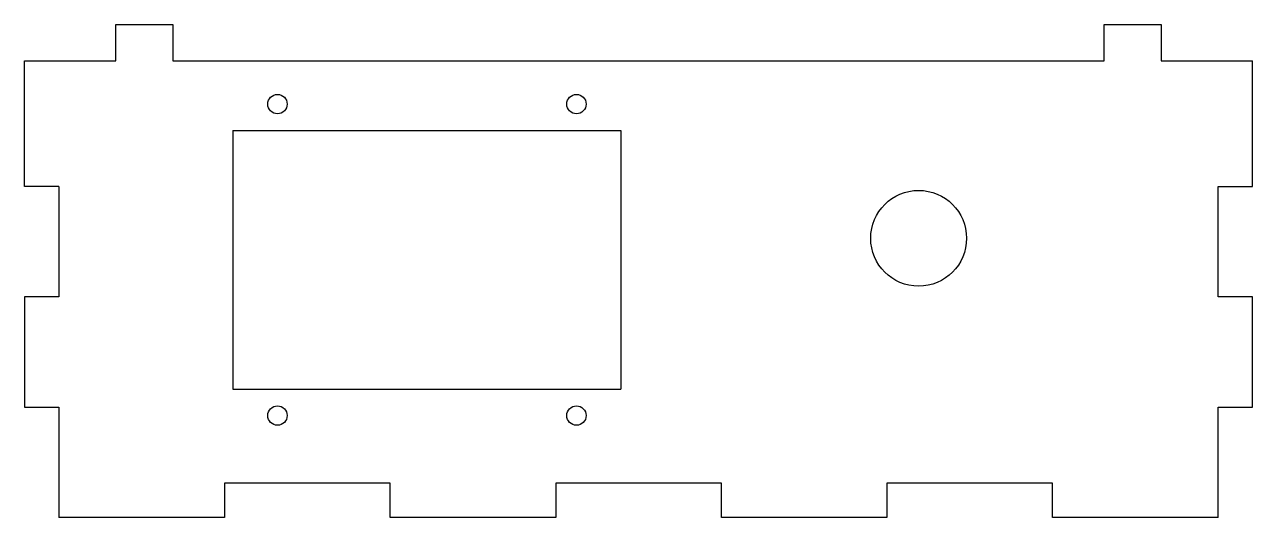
# Model space of a CAD drawing. Header units: millimetres. Extents: x -423 to -315, y 38 to 81.
import ezdxf

# ---------------------------------------------------------------- set-up
doc = ezdxf.new("R2010")
doc.units = ezdxf.units.MM

msp = doc.modelspace()

# ---------------------------------------------------------------- linework, layer by layer
at = {"color": 7, "linetype": 'Continuous', "lineweight": 25}
for p, q in [((-415.1, 81.42), (-410.1, 81.42)), ((-415.1, 78.22), (-415.1, 81.42)), ((-410.1, 81.42), (-410.1, 78.22)), ((-328.49, 81.42), (-323.49, 81.42)), ((-328.49, 78.22), (-328.49, 81.42)), ((-323.49, 81.42), (-323.49, 78.22)), ((-423.1, 78.22), (-415.1, 78.22)), ((-423.1, 67.22), (-423.1, 78.22)), ((-410.1, 78.22), (-328.49, 78.22)), ((-323.49, 78.22), (-315.49, 78.22)), ((-315.49, 67.22), (-315.49, 78.22)), ((-404.83, 72.12), (-370.83, 72.12)), ((-404.83, 72.12), (-404.83, 49.44)), ((-370.83, 72.12), (-370.83, 49.44)), ((-420.1, 67.22), (-423.1, 67.22)), ((-420.1, 67.22), (-420.1, 57.54)), ((-318.49, 57.54), (-318.49, 67.22)), ((-318.49, 67.22), (-315.49, 67.22)), ((-420.1, 57.54), (-423.1, 57.54)), ((-423.1, 57.54), (-423.1, 47.86)), ((-315.49, 57.54), (-318.49, 57.54)), ((-315.49, 47.86), (-315.49, 57.54)), ((-404.83, 49.44), (-370.83, 49.44)), ((-423.1, 47.86), (-420.1, 47.86)), ((-420.1, 47.86), (-420.1, 38.18)), ((-318.49, 38.18), (-318.49, 47.86)), ((-318.49, 47.86), (-315.49, 47.86)), ((-405.58, 41.18), (-405.58, 38.18)), ((-391.07, 41.18), (-405.58, 41.18)), ((-391.07, 38.18), (-391.07, 41.18)), ((-376.55, 41.18), (-376.55, 38.18)), ((-362.03, 41.18), (-376.55, 41.18)), ((-362.03, 38.18), (-362.03, 41.18)), ((-347.52, 41.18), (-347.52, 38.18)), ((-333, 41.18), (-347.52, 41.18)), ((-333, 38.18), (-333, 41.18)), ((-405.58, 38.18), (-420.1, 38.18)), ((-376.55, 38.18), (-391.07, 38.18)), ((-347.52, 38.18), (-362.03, 38.18)), ((-318.49, 38.18), (-333, 38.18))]:
    msp.add_line(p, q, dxfattribs=at)
for centre, radius in [((-400.93, 74.44), 0.85), ((-374.73, 74.44), 0.85), ((-344.74, 62.67), 4.2), ((-400.93, 47.12), 0.85), ((-374.73, 47.12), 0.85)]:
    msp.add_circle(centre, radius, dxfattribs=at)

doc.saveas('drawing.dxf')
